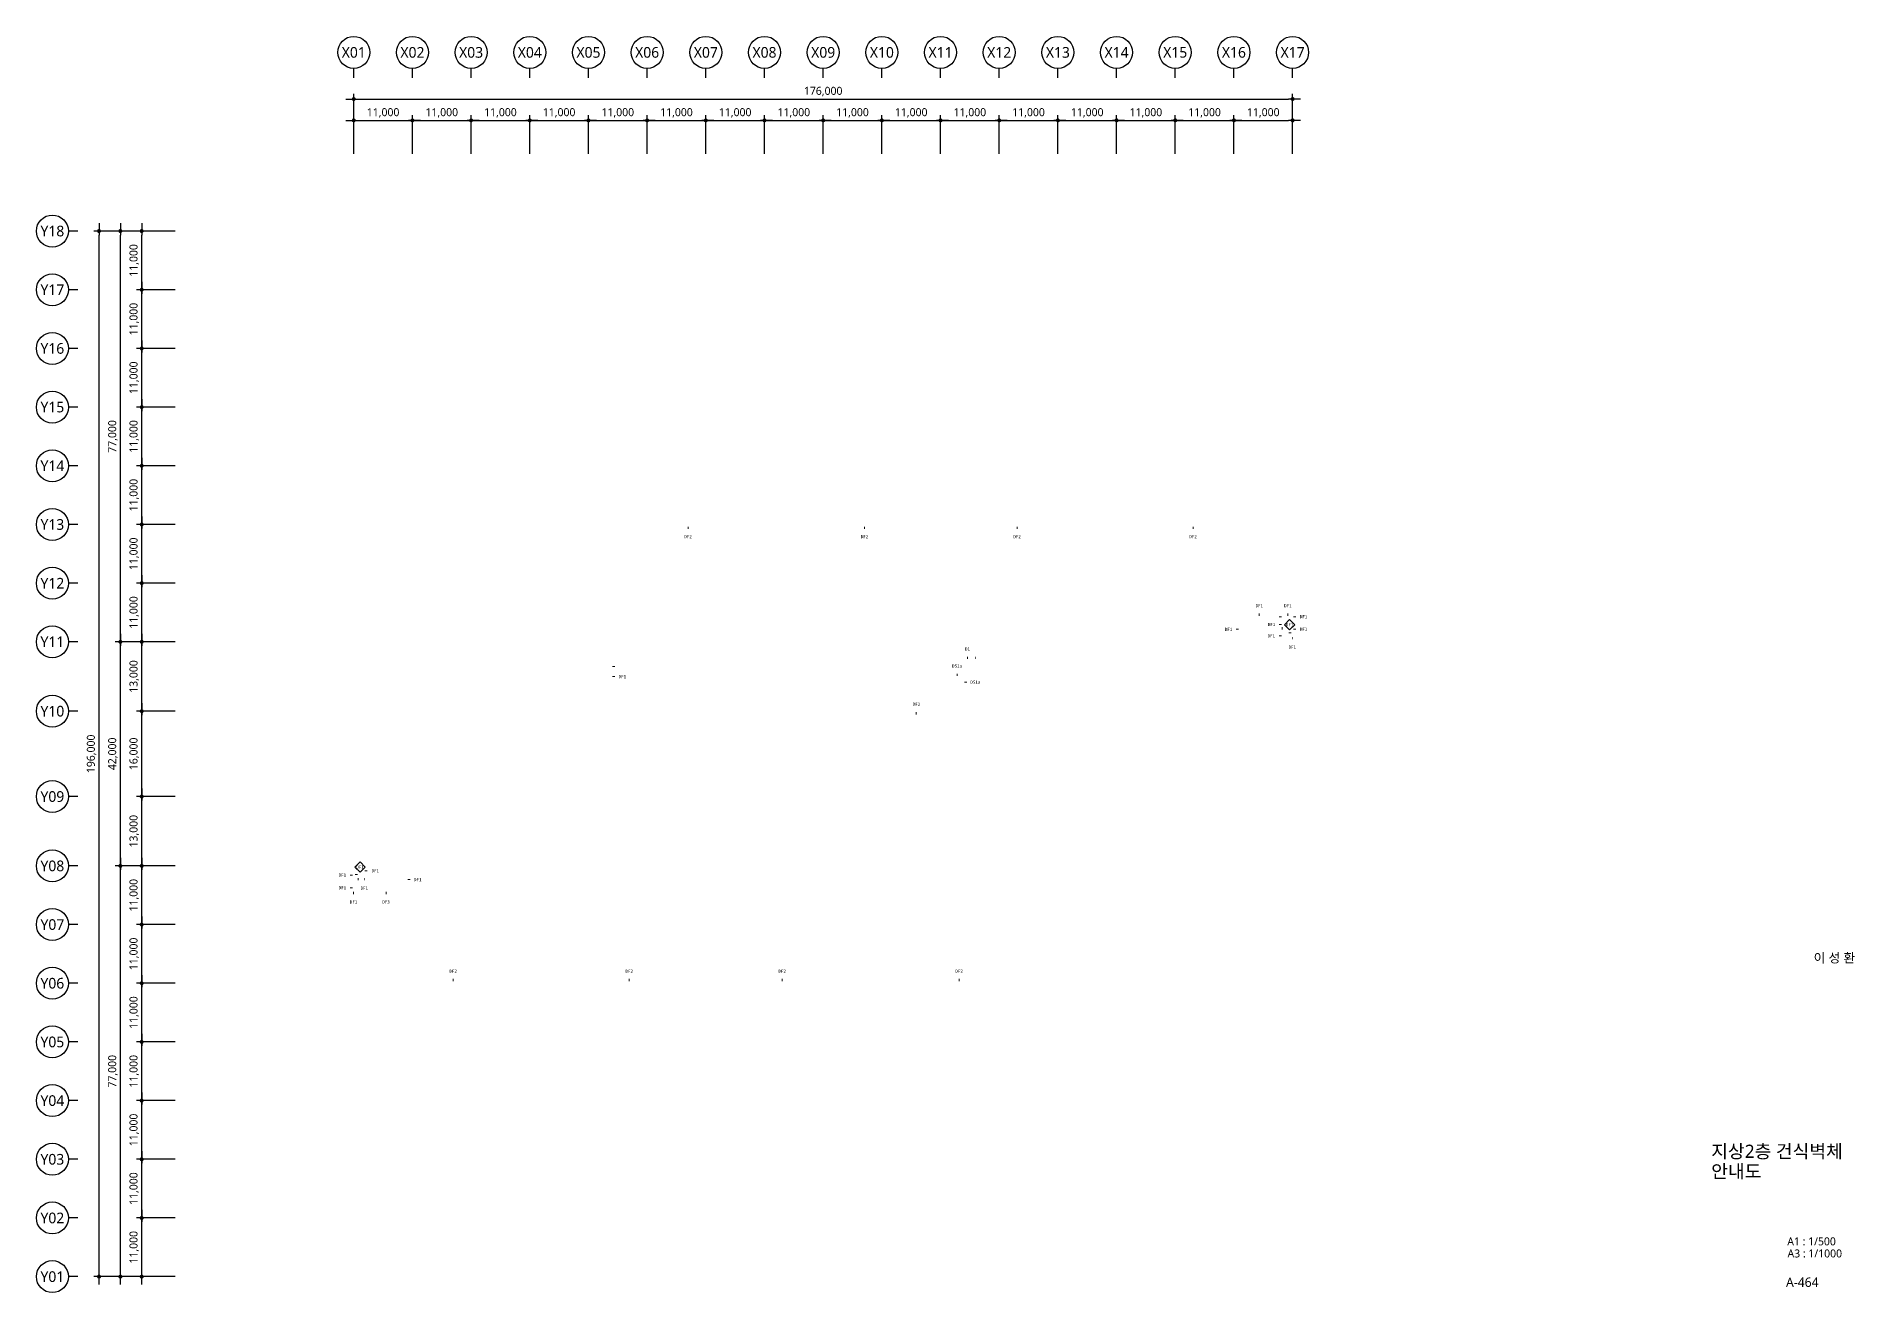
# Model space of a CAD drawing. Header units: millimetres. Extents: x 1205999 to 2806860, y 467935 to 2511436.
# Drawn here: x 2465999 to 2806860, y 1384936 to 1620436 of the extents above; entities that cross this region are included whole.
import ezdxf
from ezdxf.enums import TextEntityAlignment as Align

# ---------------------------------------------------------------- set-up
doc = ezdxf.new("R2010")
doc.units = ezdxf.units.MM
doc.header["$LTSCALE"] = 5
doc.header["$MEASUREMENT"] = 0
doc.layers.get('0').update_dxf_attribs({"linetype": 'CONTINUOUS'})
for name, color, linetype, lineweight in [('A-AXIS-BUBL', 7, 'CONTINUOUS', 25), ('A-BORD-TEXT', 3, 'CONTINUOUS', 25), ('A-DIMS', 7, 'CONTINUOUS', 25), ('A-MKXS-TEXT1', 3, 'CONTINUOUS', 25), ('A-MKXS-WALL', 6, 'CONTINUOUS', 20), ('A-XXXX-TXT2', 3, 'CONTINUOUS', 25)]:
    doc.layers.add(name, color=color, linetype=linetype, lineweight=lineweight)
doc.layers.add('WAL-TAG', color=3, linetype='CONTINUOUS')
doc.styles.add('HY울릉도L', font='')
doc.styles.add('돋움체', font='')
doc.styles.add('맑은고딕', font='malgun.ttf')
doc.styles.get('HY울릉도L').set_extended_font_data('HYwulM')
doc.styles.get('돋움체').set_extended_font_data('DotumChe')
doc.dimstyles.new('CDIM', dxfattribs={"dimtxt": 3, "dimasz": 1.5, "dimexe": 2, "dimexo": 1, "dimgap": 1, "dimtad": 1, "dimdec": 0, "dimrnd": 0.5, "dimzin": 0, "dimdsep": 32, "dimlunit": 6, "dimtxsty": 'HY울릉도L', "dimblk1": '_CIDOT', "dimblk2": '_CIDOT', "dimsah": 1, "dimcen": 5.5, "dimclrd": 2, "dimclre": 2, "dimclrt": 7, "dimadec": 0, "dimazin": 0, "dimtfac": 1, "dimtdec": 0, "dimtix": 1, "dimtmove": 2, "dimatfit": 1, "dimldrblk": '_CIDOT', "dimfxl": 1, "dimtolj": 1, "dimtzin": 0, "dimlwd": -1, "dimarcsym": 0})

# ---------------------------------------------------------------- blocks, each defined once
blk = doc.blocks.new('_CIDOT')
at = {"color": 0, "linetype": 'ByBlock'}
blk.add_line((2, 0), (-1, 0), dxfattribs=at)
at = {"color": 0, "linetype": 'ByBlock', "const_width": 0.5}
blk.add_lwpolyline([(-0.25, 0, 1), (0.25, 0, 1)], format="xyb", close=True, dxfattribs=at)
blk = doc.blocks.new('*D4')
at = {"layer": 'A-DIMS', "lineweight": -2, "transparency": 16777216}
for p, q in [((93193, 67121), (85943, 67121)), ((93193, 56121), (85943, 56121))]:
    blk.add_line(p, q, dxfattribs=at)
at = {"layer": 'A-DIMS', "transparency": 16777216}
blk.add_line((86943, 56871), (86943, 66371), dxfattribs=at)
at = {"layer": 'A-DIMS', "transparency": 16777216, "xscale": 750, "yscale": 750, "zscale": 750}
for p, rotation in [((86943, 67121), 90), ((86943, 56121), 270)]:
    blk.add_blockref('_CIDOT', p, dxfattribs=dict(at, rotation=rotation))
at = {"layer": 'A-DIMS', "color": 3, "transparency": 16777216, "insert": (85538, 61621), "char_height": 1500, "attachment_point": 5, "rotation": 90, "style": '맑은고딕'}
blk.add_mtext('\\A1;11,000', dxfattribs=at)
blk = doc.blocks.new('*D5')
at = {"layer": 'A-DIMS', "lineweight": -2, "transparency": 16777216}
for p, q in [((93193, 78121), (85943, 78121)), ((93193, 67121), (85943, 67121))]:
    blk.add_line(p, q, dxfattribs=at)
at = {"layer": 'A-DIMS', "transparency": 16777216}
blk.add_line((86943, 67871), (86943, 77371), dxfattribs=at)
at = {"layer": 'A-DIMS', "transparency": 16777216, "xscale": 750, "yscale": 750, "zscale": 750}
for p, rotation in [((86943, 78121), 90), ((86943, 67121), 270)]:
    blk.add_blockref('_CIDOT', p, dxfattribs=dict(at, rotation=rotation))
at = {"layer": 'A-DIMS', "color": 3, "transparency": 16777216, "insert": (85538, 72621), "char_height": 1500, "attachment_point": 5, "rotation": 90, "style": '맑은고딕'}
blk.add_mtext('\\A1;11,000', dxfattribs=at)
blk = doc.blocks.new('*D6')
at = {"layer": 'A-DIMS', "lineweight": -2, "transparency": 16777216}
for p, q in [((93193, 89121), (85943, 89121)), ((93193, 78121), (85943, 78121))]:
    blk.add_line(p, q, dxfattribs=at)
at = {"layer": 'A-DIMS', "transparency": 16777216}
blk.add_line((86943, 78871), (86943, 88371), dxfattribs=at)
at = {"layer": 'A-DIMS', "transparency": 16777216, "xscale": 750, "yscale": 750, "zscale": 750}
for p, rotation in [((86943, 89121), 90), ((86943, 78121), 270)]:
    blk.add_blockref('_CIDOT', p, dxfattribs=dict(at, rotation=rotation))
at = {"layer": 'A-DIMS', "color": 3, "transparency": 16777216, "insert": (85538, 83621), "char_height": 1500, "attachment_point": 5, "rotation": 90, "style": '맑은고딕'}
blk.add_mtext('\\A1;11,000', dxfattribs=at)
blk = doc.blocks.new('*D7')
at = {"layer": 'A-DIMS', "lineweight": -2, "transparency": 16777216}
for p, q in [((93193, 100121), (85943, 100121)), ((93193, 89121), (85943, 89121))]:
    blk.add_line(p, q, dxfattribs=at)
at = {"layer": 'A-DIMS', "transparency": 16777216}
blk.add_line((86943, 89871), (86943, 99371), dxfattribs=at)
at = {"layer": 'A-DIMS', "transparency": 16777216, "xscale": 750, "yscale": 750, "zscale": 750}
for p, rotation in [((86943, 100121), 90), ((86943, 89121), 270)]:
    blk.add_blockref('_CIDOT', p, dxfattribs=dict(at, rotation=rotation))
at = {"layer": 'A-DIMS', "color": 3, "transparency": 16777216, "insert": (85538, 94621), "char_height": 1500, "attachment_point": 5, "rotation": 90, "style": '맑은고딕'}
blk.add_mtext('\\A1;11,000', dxfattribs=at)
blk = doc.blocks.new('*D8')
at = {"layer": 'A-DIMS', "lineweight": -2, "transparency": 16777216}
for p, q in [((93193, 111121), (85943, 111121)), ((93193, 100121), (85943, 100121))]:
    blk.add_line(p, q, dxfattribs=at)
at = {"layer": 'A-DIMS', "transparency": 16777216}
blk.add_line((86943, 100871), (86943, 110371), dxfattribs=at)
at = {"layer": 'A-DIMS', "transparency": 16777216, "xscale": 750, "yscale": 750, "zscale": 750}
for p, rotation in [((86943, 111121), 90), ((86943, 100121), 270)]:
    blk.add_blockref('_CIDOT', p, dxfattribs=dict(at, rotation=rotation))
at = {"layer": 'A-DIMS', "color": 3, "transparency": 16777216, "insert": (85538, 105621), "char_height": 1500, "attachment_point": 5, "rotation": 90, "style": '맑은고딕'}
blk.add_mtext('\\A1;11,000', dxfattribs=at)
blk = doc.blocks.new('*D9')
at = {"layer": 'A-DIMS', "lineweight": -2, "transparency": 16777216}
for p, q in [((93193, 122121), (85943, 122121)), ((93193, 111121), (85943, 111121))]:
    blk.add_line(p, q, dxfattribs=at)
at = {"layer": 'A-DIMS', "transparency": 16777216}
blk.add_line((86943, 111871), (86943, 121371), dxfattribs=at)
at = {"layer": 'A-DIMS', "transparency": 16777216, "xscale": 750, "yscale": 750, "zscale": 750}
for p, rotation in [((86943, 122121), 90), ((86943, 111121), 270)]:
    blk.add_blockref('_CIDOT', p, dxfattribs=dict(at, rotation=rotation))
at = {"layer": 'A-DIMS', "color": 3, "transparency": 16777216, "insert": (85538, 116621), "char_height": 1500, "attachment_point": 5, "rotation": 90, "style": '맑은고딕'}
blk.add_mtext('\\A1;11,000', dxfattribs=at)
blk = doc.blocks.new('*D10')
at = {"layer": 'A-DIMS', "lineweight": -2, "transparency": 16777216}
for p, q in [((93193, 135121), (85943, 135121)), ((93193, 122121), (85943, 122121))]:
    blk.add_line(p, q, dxfattribs=at)
at = {"layer": 'A-DIMS', "transparency": 16777216}
blk.add_line((86943, 122871), (86943, 134371), dxfattribs=at)
at = {"layer": 'A-DIMS', "transparency": 16777216, "xscale": 750, "yscale": 750, "zscale": 750}
for p, rotation in [((86943, 135121), 90), ((86943, 122121), 270)]:
    blk.add_blockref('_CIDOT', p, dxfattribs=dict(at, rotation=rotation))
at = {"layer": 'A-DIMS', "color": 3, "transparency": 16777216, "insert": (85538, 128621), "char_height": 1500, "attachment_point": 5, "rotation": 90, "style": '맑은고딕'}
blk.add_mtext('\\A1;13,000', dxfattribs=at)
blk = doc.blocks.new('*D11')
at = {"layer": 'A-DIMS', "lineweight": -2, "transparency": 16777216}
for p, q in [((93193, 151121), (85943, 151121)), ((93193, 135121), (85943, 135121))]:
    blk.add_line(p, q, dxfattribs=at)
at = {"layer": 'A-DIMS', "transparency": 16777216}
blk.add_line((86943, 135871), (86943, 150371), dxfattribs=at)
at = {"layer": 'A-DIMS', "transparency": 16777216, "xscale": 750, "yscale": 750, "zscale": 750}
for p, rotation in [((86943, 151121), 90), ((86943, 135121), 270)]:
    blk.add_blockref('_CIDOT', p, dxfattribs=dict(at, rotation=rotation))
at = {"layer": 'A-DIMS', "color": 3, "transparency": 16777216, "insert": (85538, 143121), "char_height": 1500, "attachment_point": 5, "rotation": 90, "style": '맑은고딕'}
blk.add_mtext('\\A1;16,000', dxfattribs=at)
blk = doc.blocks.new('*D12')
at = {"layer": 'A-DIMS', "lineweight": -2, "transparency": 16777216}
for p, q in [((93193, 164121), (85943, 164121)), ((93193, 151121), (85943, 151121))]:
    blk.add_line(p, q, dxfattribs=at)
at = {"layer": 'A-DIMS', "transparency": 16777216}
blk.add_line((86943, 151871), (86943, 163371), dxfattribs=at)
at = {"layer": 'A-DIMS', "transparency": 16777216, "xscale": 750, "yscale": 750, "zscale": 750}
for p, rotation in [((86943, 164121), 90), ((86943, 151121), 270)]:
    blk.add_blockref('_CIDOT', p, dxfattribs=dict(at, rotation=rotation))
at = {"layer": 'A-DIMS', "color": 3, "transparency": 16777216, "insert": (85538, 157621), "char_height": 1500, "attachment_point": 5, "rotation": 90, "style": '맑은고딕'}
blk.add_mtext('\\A1;13,000', dxfattribs=at)
blk = doc.blocks.new('*D13')
at = {"layer": 'A-DIMS', "lineweight": -2, "transparency": 16777216}
for p, q in [((93193, 175121), (85943, 175121)), ((93193, 164121), (85943, 164121))]:
    blk.add_line(p, q, dxfattribs=at)
at = {"layer": 'A-DIMS', "transparency": 16777216}
blk.add_line((86943, 164871), (86943, 174371), dxfattribs=at)
at = {"layer": 'A-DIMS', "transparency": 16777216, "xscale": 750, "yscale": 750, "zscale": 750}
for p, rotation in [((86943, 175121), 90), ((86943, 164121), 270)]:
    blk.add_blockref('_CIDOT', p, dxfattribs=dict(at, rotation=rotation))
at = {"layer": 'A-DIMS', "color": 3, "transparency": 16777216, "insert": (85538, 169621), "char_height": 1500, "attachment_point": 5, "rotation": 90, "style": '맑은고딕'}
blk.add_mtext('\\A1;11,000', dxfattribs=at)
blk = doc.blocks.new('*D14')
at = {"layer": 'A-DIMS', "lineweight": -2, "transparency": 16777216}
for p, q in [((93193, 186121), (85943, 186121)), ((93193, 175121), (85943, 175121))]:
    blk.add_line(p, q, dxfattribs=at)
at = {"layer": 'A-DIMS', "transparency": 16777216}
blk.add_line((86943, 175871), (86943, 185371), dxfattribs=at)
at = {"layer": 'A-DIMS', "transparency": 16777216, "xscale": 750, "yscale": 750, "zscale": 750}
for p, rotation in [((86943, 186121), 90), ((86943, 175121), 270)]:
    blk.add_blockref('_CIDOT', p, dxfattribs=dict(at, rotation=rotation))
at = {"layer": 'A-DIMS', "color": 3, "transparency": 16777216, "insert": (85538, 180621), "char_height": 1500, "attachment_point": 5, "rotation": 90, "style": '맑은고딕'}
blk.add_mtext('\\A1;11,000', dxfattribs=at)
blk = doc.blocks.new('*D15')
at = {"layer": 'A-DIMS', "lineweight": -2, "transparency": 16777216}
for p, q in [((93193, 197121), (85943, 197121)), ((93193, 186121), (85943, 186121))]:
    blk.add_line(p, q, dxfattribs=at)
at = {"layer": 'A-DIMS', "transparency": 16777216}
blk.add_line((86943, 186871), (86943, 196371), dxfattribs=at)
at = {"layer": 'A-DIMS', "transparency": 16777216, "xscale": 750, "yscale": 750, "zscale": 750}
for p, rotation in [((86943, 197121), 90), ((86943, 186121), 270)]:
    blk.add_blockref('_CIDOT', p, dxfattribs=dict(at, rotation=rotation))
at = {"layer": 'A-DIMS', "color": 3, "transparency": 16777216, "insert": (85538, 191621), "char_height": 1500, "attachment_point": 5, "rotation": 90, "style": '맑은고딕'}
blk.add_mtext('\\A1;11,000', dxfattribs=at)
blk = doc.blocks.new('*D16')
at = {"layer": 'A-DIMS', "lineweight": -2, "transparency": 16777216}
for p, q in [((93193, 208121), (85943, 208121)), ((93193, 197121), (85943, 197121))]:
    blk.add_line(p, q, dxfattribs=at)
at = {"layer": 'A-DIMS', "transparency": 16777216}
blk.add_line((86943, 197871), (86943, 207371), dxfattribs=at)
at = {"layer": 'A-DIMS', "transparency": 16777216, "xscale": 750, "yscale": 750, "zscale": 750}
for p, rotation in [((86943, 208121), 90), ((86943, 197121), 270)]:
    blk.add_blockref('_CIDOT', p, dxfattribs=dict(at, rotation=rotation))
at = {"layer": 'A-DIMS', "color": 3, "transparency": 16777216, "insert": (85538, 202621), "char_height": 1500, "attachment_point": 5, "rotation": 90, "style": '맑은고딕'}
blk.add_mtext('\\A1;11,000', dxfattribs=at)
blk = doc.blocks.new('*D17')
at = {"layer": 'A-DIMS', "lineweight": -2, "transparency": 16777216}
for p, q in [((93193, 219121), (85943, 219121)), ((93193, 208121), (85943, 208121))]:
    blk.add_line(p, q, dxfattribs=at)
at = {"layer": 'A-DIMS', "transparency": 16777216}
blk.add_line((86943, 208871), (86943, 218371), dxfattribs=at)
at = {"layer": 'A-DIMS', "transparency": 16777216, "xscale": 750, "yscale": 750, "zscale": 750}
for p, rotation in [((86943, 219121), 90), ((86943, 208121), 270)]:
    blk.add_blockref('_CIDOT', p, dxfattribs=dict(at, rotation=rotation))
at = {"layer": 'A-DIMS', "color": 3, "transparency": 16777216, "insert": (85538, 213621), "char_height": 1500, "attachment_point": 5, "rotation": 90, "style": '맑은고딕'}
blk.add_mtext('\\A1;11,000', dxfattribs=at)
blk = doc.blocks.new('*D18')
at = {"layer": 'A-DIMS', "lineweight": -2, "transparency": 16777216}
for p, q in [((93193, 230121), (85943, 230121)), ((93193, 219121), (85943, 219121))]:
    blk.add_line(p, q, dxfattribs=at)
at = {"layer": 'A-DIMS', "transparency": 16777216}
blk.add_line((86943, 219871), (86943, 229371), dxfattribs=at)
at = {"layer": 'A-DIMS', "transparency": 16777216, "xscale": 750, "yscale": 750, "zscale": 750}
for p, rotation in [((86943, 230121), 90), ((86943, 219121), 270)]:
    blk.add_blockref('_CIDOT', p, dxfattribs=dict(at, rotation=rotation))
at = {"layer": 'A-DIMS', "color": 3, "transparency": 16777216, "insert": (85538, 224621), "char_height": 1500, "attachment_point": 5, "rotation": 90, "style": '맑은고딕'}
blk.add_mtext('\\A1;11,000', dxfattribs=at)
blk = doc.blocks.new('*D19')
at = {"layer": 'A-DIMS', "lineweight": -2, "transparency": 16777216}
for p, q in [((93193, 241121), (85943, 241121)), ((93193, 230121), (85943, 230121))]:
    blk.add_line(p, q, dxfattribs=at)
at = {"layer": 'A-DIMS', "transparency": 16777216}
blk.add_line((86943, 230871), (86943, 240371), dxfattribs=at)
at = {"layer": 'A-DIMS', "transparency": 16777216, "xscale": 750, "yscale": 750, "zscale": 750}
for p, rotation in [((86943, 241121), 90), ((86943, 230121), 270)]:
    blk.add_blockref('_CIDOT', p, dxfattribs=dict(at, rotation=rotation))
at = {"layer": 'A-DIMS', "color": 3, "transparency": 16777216, "insert": (85538, 235621), "char_height": 1500, "attachment_point": 5, "rotation": 90, "style": '맑은고딕'}
blk.add_mtext('\\A1;11,000', dxfattribs=at)
blk = doc.blocks.new('*D20')
at = {"layer": 'A-DIMS', "lineweight": -2, "transparency": 16777216}
for p, q in [((93193, 122121), (81943, 122121)), ((93193, 45121), (81943, 45121))]:
    blk.add_line(p, q, dxfattribs=at)
at = {"layer": 'A-DIMS', "transparency": 16777216}
blk.add_line((82943, 45871), (82943, 121371), dxfattribs=at)
at = {"layer": 'A-DIMS', "transparency": 16777216, "xscale": 750, "yscale": 750, "zscale": 750}
for p, rotation in [((82943, 122121), 90), ((82943, 45121), 270)]:
    blk.add_blockref('_CIDOT', p, dxfattribs=dict(at, rotation=rotation))
at = {"layer": 'A-DIMS', "color": 3, "transparency": 16777216, "insert": (81542, 83621), "char_height": 1500, "attachment_point": 5, "rotation": 90, "style": '맑은고딕'}
blk.add_mtext('\\A1;77,000', dxfattribs=at)
blk = doc.blocks.new('*D21')
at = {"layer": 'A-DIMS', "lineweight": -2, "transparency": 16777216}
for p, q in [((93193, 241121), (77943, 241121)), ((93193, 45121), (77943, 45121))]:
    blk.add_line(p, q, dxfattribs=at)
at = {"layer": 'A-DIMS', "transparency": 16777216}
blk.add_line((78943, 45871), (78943, 240371), dxfattribs=at)
at = {"layer": 'A-DIMS', "transparency": 16777216, "xscale": 750, "yscale": 750, "zscale": 750}
for p, rotation in [((78943, 241121), 90), ((78943, 45121), 270)]:
    blk.add_blockref('_CIDOT', p, dxfattribs=dict(at, rotation=rotation))
at = {"layer": 'A-DIMS', "color": 3, "transparency": 16777216, "insert": (77538, 143121), "char_height": 1500, "attachment_point": 5, "rotation": 90, "style": '맑은고딕'}
blk.add_mtext('\\A1;196,000', dxfattribs=at)
blk = doc.blocks.new('*D22')
at = {"layer": 'A-DIMS', "lineweight": -2, "transparency": 16777216}
for p, q in [((93193, 56121), (85943, 56121)), ((93193, 45121), (85943, 45121))]:
    blk.add_line(p, q, dxfattribs=at)
at = {"layer": 'A-DIMS', "transparency": 16777216}
blk.add_line((86943, 45871), (86943, 55371), dxfattribs=at)
at = {"layer": 'A-DIMS', "transparency": 16777216, "xscale": 750, "yscale": 750, "zscale": 750}
for p, rotation in [((86943, 56121), 90), ((86943, 45121), 270)]:
    blk.add_blockref('_CIDOT', p, dxfattribs=dict(at, rotation=rotation))
at = {"layer": 'A-DIMS', "color": 3, "transparency": 16777216, "insert": (85538, 50621), "char_height": 1500, "attachment_point": 5, "rotation": 90, "style": '맑은고딕'}
blk.add_mtext('\\A1;11,000', dxfattribs=at)
blk = doc.blocks.new('*D23')
at = {"layer": 'A-DIMS', "lineweight": -2, "transparency": 16777216}
for p, q in [((93193, 164121), (81943, 164121)), ((93193, 122121), (81943, 122121))]:
    blk.add_line(p, q, dxfattribs=at)
at = {"layer": 'A-DIMS', "transparency": 16777216}
blk.add_line((82943, 122871), (82943, 163371), dxfattribs=at)
at = {"layer": 'A-DIMS', "transparency": 16777216, "xscale": 750, "yscale": 750, "zscale": 750}
for p, rotation in [((82943, 164121), 90), ((82943, 122121), 270)]:
    blk.add_blockref('_CIDOT', p, dxfattribs=dict(at, rotation=rotation))
at = {"layer": 'A-DIMS', "color": 3, "transparency": 16777216, "insert": (81542, 143121), "char_height": 1500, "attachment_point": 5, "rotation": 90, "style": '맑은고딕'}
blk.add_mtext('\\A1;42,000', dxfattribs=at)
blk = doc.blocks.new('*D24')
at = {"layer": 'A-DIMS', "lineweight": -2, "transparency": 16777216}
for p, q in [((93193, 241121), (81943, 241121)), ((93193, 164121), (81943, 164121))]:
    blk.add_line(p, q, dxfattribs=at)
at = {"layer": 'A-DIMS', "transparency": 16777216}
blk.add_line((82943, 164871), (82943, 240371), dxfattribs=at)
at = {"layer": 'A-DIMS', "transparency": 16777216, "xscale": 750, "yscale": 750, "zscale": 750}
for p, rotation in [((82943, 241121), 90), ((82943, 164121), 270)]:
    blk.add_blockref('_CIDOT', p, dxfattribs=dict(at, rotation=rotation))
at = {"layer": 'A-DIMS', "color": 3, "transparency": 16777216, "insert": (81542, 202621), "char_height": 1500, "attachment_point": 5, "rotation": 90, "style": '맑은고딕'}
blk.add_mtext('\\A1;77,000', dxfattribs=at)
blk = doc.blocks.new('*D25')
at = {"layer": 'A-DIMS', "lineweight": -2, "transparency": 16777216}
for p, q in [((148693, 255621), (148693, 262871)), ((159693, 255621), (159693, 262871))]:
    blk.add_line(p, q, dxfattribs=at)
at = {"layer": 'A-DIMS', "transparency": 16777216}
blk.add_line((149443, 261871), (158943, 261871), dxfattribs=at)
at = {"layer": 'A-DIMS', "transparency": 16777216, "xscale": 750, "yscale": 750, "zscale": 750, "rotation": 180}
blk.add_blockref('_CIDOT', (148693, 261871), dxfattribs=at)
at = {"layer": 'A-DIMS', "transparency": 16777216, "xscale": 750, "yscale": 750, "zscale": 750}
blk.add_blockref('_CIDOT', (159693, 261871), dxfattribs=at)
at = {"layer": 'A-DIMS', "color": 3, "transparency": 16777216, "insert": (154193, 263275), "char_height": 1500, "attachment_point": 5, "style": '맑은고딕'}
blk.add_mtext('\\A1;11,000', dxfattribs=at)
blk = doc.blocks.new('*D26')
at = {"layer": 'A-DIMS', "lineweight": -2, "transparency": 16777216}
for p, q in [((159693, 255621), (159693, 262871)), ((170693, 255621), (170693, 262871))]:
    blk.add_line(p, q, dxfattribs=at)
at = {"layer": 'A-DIMS', "transparency": 16777216}
blk.add_line((160443, 261871), (169943, 261871), dxfattribs=at)
at = {"layer": 'A-DIMS', "transparency": 16777216, "xscale": 750, "yscale": 750, "zscale": 750, "rotation": 180}
blk.add_blockref('_CIDOT', (159693, 261871), dxfattribs=at)
at = {"layer": 'A-DIMS', "transparency": 16777216, "xscale": 750, "yscale": 750, "zscale": 750}
blk.add_blockref('_CIDOT', (170693, 261871), dxfattribs=at)
at = {"layer": 'A-DIMS', "color": 3, "transparency": 16777216, "insert": (165193, 263275), "char_height": 1500, "attachment_point": 5, "style": '맑은고딕'}
blk.add_mtext('\\A1;11,000', dxfattribs=at)
blk = doc.blocks.new('*D27')
at = {"layer": 'A-DIMS', "lineweight": -2, "transparency": 16777216}
for p, q in [((170693, 255621), (170693, 262871)), ((181693, 255621), (181693, 262871))]:
    blk.add_line(p, q, dxfattribs=at)
at = {"layer": 'A-DIMS', "transparency": 16777216}
blk.add_line((171443, 261871), (180943, 261871), dxfattribs=at)
at = {"layer": 'A-DIMS', "transparency": 16777216, "xscale": 750, "yscale": 750, "zscale": 750, "rotation": 180}
blk.add_blockref('_CIDOT', (170693, 261871), dxfattribs=at)
at = {"layer": 'A-DIMS', "transparency": 16777216, "xscale": 750, "yscale": 750, "zscale": 750}
blk.add_blockref('_CIDOT', (181693, 261871), dxfattribs=at)
at = {"layer": 'A-DIMS', "color": 3, "transparency": 16777216, "insert": (176193, 263275), "char_height": 1500, "attachment_point": 5, "style": '맑은고딕'}
blk.add_mtext('\\A1;11,000', dxfattribs=at)
blk = doc.blocks.new('*D28')
at = {"layer": 'A-DIMS', "lineweight": -2, "transparency": 16777216}
for p, q in [((181693, 255621), (181693, 262871)), ((192693, 255621), (192693, 262871))]:
    blk.add_line(p, q, dxfattribs=at)
at = {"layer": 'A-DIMS', "transparency": 16777216}
blk.add_line((182443, 261871), (191943, 261871), dxfattribs=at)
at = {"layer": 'A-DIMS', "transparency": 16777216, "xscale": 750, "yscale": 750, "zscale": 750, "rotation": 180}
blk.add_blockref('_CIDOT', (181693, 261871), dxfattribs=at)
at = {"layer": 'A-DIMS', "transparency": 16777216, "xscale": 750, "yscale": 750, "zscale": 750}
blk.add_blockref('_CIDOT', (192693, 261871), dxfattribs=at)
at = {"layer": 'A-DIMS', "color": 3, "transparency": 16777216, "insert": (187193, 263275), "char_height": 1500, "attachment_point": 5, "style": '맑은고딕'}
blk.add_mtext('\\A1;11,000', dxfattribs=at)
blk = doc.blocks.new('*D29')
at = {"layer": 'A-DIMS', "lineweight": -2, "transparency": 16777216}
for p, q in [((192693, 255621), (192693, 262871)), ((203693, 255621), (203693, 262871))]:
    blk.add_line(p, q, dxfattribs=at)
at = {"layer": 'A-DIMS', "transparency": 16777216}
blk.add_line((193443, 261871), (202943, 261871), dxfattribs=at)
at = {"layer": 'A-DIMS', "transparency": 16777216, "xscale": 750, "yscale": 750, "zscale": 750, "rotation": 180}
blk.add_blockref('_CIDOT', (192693, 261871), dxfattribs=at)
at = {"layer": 'A-DIMS', "transparency": 16777216, "xscale": 750, "yscale": 750, "zscale": 750}
blk.add_blockref('_CIDOT', (203693, 261871), dxfattribs=at)
at = {"layer": 'A-DIMS', "color": 3, "transparency": 16777216, "insert": (198193, 263275), "char_height": 1500, "attachment_point": 5, "style": '맑은고딕'}
blk.add_mtext('\\A1;11,000', dxfattribs=at)
blk = doc.blocks.new('*D30')
at = {"layer": 'A-DIMS', "lineweight": -2, "transparency": 16777216}
for p, q in [((203693, 255621), (203693, 262871)), ((214693, 255621), (214693, 262871))]:
    blk.add_line(p, q, dxfattribs=at)
at = {"layer": 'A-DIMS', "transparency": 16777216}
blk.add_line((204443, 261871), (213943, 261871), dxfattribs=at)
at = {"layer": 'A-DIMS', "transparency": 16777216, "xscale": 750, "yscale": 750, "zscale": 750, "rotation": 180}
blk.add_blockref('_CIDOT', (203693, 261871), dxfattribs=at)
at = {"layer": 'A-DIMS', "transparency": 16777216, "xscale": 750, "yscale": 750, "zscale": 750}
blk.add_blockref('_CIDOT', (214693, 261871), dxfattribs=at)
at = {"layer": 'A-DIMS', "color": 3, "transparency": 16777216, "insert": (209193, 263275), "char_height": 1500, "attachment_point": 5, "style": '맑은고딕'}
blk.add_mtext('\\A1;11,000', dxfattribs=at)
blk = doc.blocks.new('*D31')
at = {"layer": 'A-DIMS', "lineweight": -2, "transparency": 16777216}
for p, q in [((214693, 255621), (214693, 262871)), ((225693, 255621), (225693, 262871))]:
    blk.add_line(p, q, dxfattribs=at)
at = {"layer": 'A-DIMS', "transparency": 16777216}
blk.add_line((215443, 261871), (224943, 261871), dxfattribs=at)
at = {"layer": 'A-DIMS', "transparency": 16777216, "xscale": 750, "yscale": 750, "zscale": 750, "rotation": 180}
blk.add_blockref('_CIDOT', (214693, 261871), dxfattribs=at)
at = {"layer": 'A-DIMS', "transparency": 16777216, "xscale": 750, "yscale": 750, "zscale": 750}
blk.add_blockref('_CIDOT', (225693, 261871), dxfattribs=at)
at = {"layer": 'A-DIMS', "color": 3, "transparency": 16777216, "insert": (220193, 263275), "char_height": 1500, "attachment_point": 5, "style": '맑은고딕'}
blk.add_mtext('\\A1;11,000', dxfattribs=at)
blk = doc.blocks.new('*D32')
at = {"layer": 'A-DIMS', "lineweight": -2, "transparency": 16777216}
for p, q in [((225693, 255621), (225693, 262871)), ((236693, 255621), (236693, 262871))]:
    blk.add_line(p, q, dxfattribs=at)
at = {"layer": 'A-DIMS', "transparency": 16777216}
blk.add_line((226443, 261871), (235943, 261871), dxfattribs=at)
at = {"layer": 'A-DIMS', "transparency": 16777216, "xscale": 750, "yscale": 750, "zscale": 750, "rotation": 180}
blk.add_blockref('_CIDOT', (225693, 261871), dxfattribs=at)
at = {"layer": 'A-DIMS', "transparency": 16777216, "xscale": 750, "yscale": 750, "zscale": 750}
blk.add_blockref('_CIDOT', (236693, 261871), dxfattribs=at)
at = {"layer": 'A-DIMS', "color": 3, "transparency": 16777216, "insert": (231193, 263275), "char_height": 1500, "attachment_point": 5, "style": '맑은고딕'}
blk.add_mtext('\\A1;11,000', dxfattribs=at)
blk = doc.blocks.new('*D33')
at = {"layer": 'A-DIMS', "lineweight": -2, "transparency": 16777216}
for p, q in [((236693, 255621), (236693, 262871)), ((247693, 255621), (247693, 262871))]:
    blk.add_line(p, q, dxfattribs=at)
at = {"layer": 'A-DIMS', "transparency": 16777216}
blk.add_line((237443, 261871), (246943, 261871), dxfattribs=at)
at = {"layer": 'A-DIMS', "transparency": 16777216, "xscale": 750, "yscale": 750, "zscale": 750, "rotation": 180}
blk.add_blockref('_CIDOT', (236693, 261871), dxfattribs=at)
at = {"layer": 'A-DIMS', "transparency": 16777216, "xscale": 750, "yscale": 750, "zscale": 750}
blk.add_blockref('_CIDOT', (247693, 261871), dxfattribs=at)
at = {"layer": 'A-DIMS', "color": 3, "transparency": 16777216, "insert": (242193, 263275), "char_height": 1500, "attachment_point": 5, "style": '맑은고딕'}
blk.add_mtext('\\A1;11,000', dxfattribs=at)
blk = doc.blocks.new('*D34')
at = {"layer": 'A-DIMS', "lineweight": -2, "transparency": 16777216}
for p, q in [((247693, 255621), (247693, 262871)), ((258693, 255621), (258693, 262871))]:
    blk.add_line(p, q, dxfattribs=at)
at = {"layer": 'A-DIMS', "transparency": 16777216}
blk.add_line((248443, 261871), (257943, 261871), dxfattribs=at)
at = {"layer": 'A-DIMS', "transparency": 16777216, "xscale": 750, "yscale": 750, "zscale": 750, "rotation": 180}
blk.add_blockref('_CIDOT', (247693, 261871), dxfattribs=at)
at = {"layer": 'A-DIMS', "transparency": 16777216, "xscale": 750, "yscale": 750, "zscale": 750}
blk.add_blockref('_CIDOT', (258693, 261871), dxfattribs=at)
at = {"layer": 'A-DIMS', "color": 3, "transparency": 16777216, "insert": (253193, 263275), "char_height": 1500, "attachment_point": 5, "style": '맑은고딕'}
blk.add_mtext('\\A1;11,000', dxfattribs=at)
blk = doc.blocks.new('*D35')
at = {"layer": 'A-DIMS', "lineweight": -2, "transparency": 16777216}
for p, q in [((258693, 255621), (258693, 262871)), ((269693, 255621), (269693, 262871))]:
    blk.add_line(p, q, dxfattribs=at)
at = {"layer": 'A-DIMS', "transparency": 16777216}
blk.add_line((259443, 261871), (268943, 261871), dxfattribs=at)
at = {"layer": 'A-DIMS', "transparency": 16777216, "xscale": 750, "yscale": 750, "zscale": 750, "rotation": 180}
blk.add_blockref('_CIDOT', (258693, 261871), dxfattribs=at)
at = {"layer": 'A-DIMS', "transparency": 16777216, "xscale": 750, "yscale": 750, "zscale": 750}
blk.add_blockref('_CIDOT', (269693, 261871), dxfattribs=at)
at = {"layer": 'A-DIMS', "color": 3, "transparency": 16777216, "insert": (264193, 263275), "char_height": 1500, "attachment_point": 5, "style": '맑은고딕'}
blk.add_mtext('\\A1;11,000', dxfattribs=at)
blk = doc.blocks.new('*D36')
at = {"layer": 'A-DIMS', "lineweight": -2, "transparency": 16777216}
for p, q in [((269693, 255621), (269693, 262871)), ((280693, 255621), (280693, 262871))]:
    blk.add_line(p, q, dxfattribs=at)
at = {"layer": 'A-DIMS', "transparency": 16777216}
blk.add_line((270443, 261871), (279943, 261871), dxfattribs=at)
at = {"layer": 'A-DIMS', "transparency": 16777216, "xscale": 750, "yscale": 750, "zscale": 750, "rotation": 180}
blk.add_blockref('_CIDOT', (269693, 261871), dxfattribs=at)
at = {"layer": 'A-DIMS', "transparency": 16777216, "xscale": 750, "yscale": 750, "zscale": 750}
blk.add_blockref('_CIDOT', (280693, 261871), dxfattribs=at)
at = {"layer": 'A-DIMS', "color": 3, "transparency": 16777216, "insert": (275193, 263275), "char_height": 1500, "attachment_point": 5, "style": '맑은고딕'}
blk.add_mtext('\\A1;11,000', dxfattribs=at)
blk = doc.blocks.new('*D37')
at = {"layer": 'A-DIMS', "lineweight": -2, "transparency": 16777216}
for p, q in [((280693, 255621), (280693, 262871)), ((291693, 255621), (291693, 262871))]:
    blk.add_line(p, q, dxfattribs=at)
at = {"layer": 'A-DIMS', "transparency": 16777216}
blk.add_line((281443, 261871), (290943, 261871), dxfattribs=at)
at = {"layer": 'A-DIMS', "transparency": 16777216, "xscale": 750, "yscale": 750, "zscale": 750, "rotation": 180}
blk.add_blockref('_CIDOT', (280693, 261871), dxfattribs=at)
at = {"layer": 'A-DIMS', "transparency": 16777216, "xscale": 750, "yscale": 750, "zscale": 750}
blk.add_blockref('_CIDOT', (291693, 261871), dxfattribs=at)
at = {"layer": 'A-DIMS', "color": 3, "transparency": 16777216, "insert": (286193, 263275), "char_height": 1500, "attachment_point": 5, "style": '맑은고딕'}
blk.add_mtext('\\A1;11,000', dxfattribs=at)
blk = doc.blocks.new('*D38')
at = {"layer": 'A-DIMS', "lineweight": -2, "transparency": 16777216}
for p, q in [((126693, 255621), (126693, 266871)), ((302693, 255621), (302693, 266871))]:
    blk.add_line(p, q, dxfattribs=at)
at = {"layer": 'A-DIMS', "transparency": 16777216}
blk.add_line((127443, 265871), (301943, 265871), dxfattribs=at)
at = {"layer": 'A-DIMS', "transparency": 16777216, "xscale": 750, "yscale": 750, "zscale": 750, "rotation": 180}
blk.add_blockref('_CIDOT', (126693, 265871), dxfattribs=at)
at = {"layer": 'A-DIMS', "transparency": 16777216, "xscale": 750, "yscale": 750, "zscale": 750}
blk.add_blockref('_CIDOT', (302693, 265871), dxfattribs=at)
at = {"layer": 'A-DIMS', "color": 3, "transparency": 16777216, "insert": (214693, 267275), "char_height": 1500, "attachment_point": 5, "style": '맑은고딕'}
blk.add_mtext('\\A1;176,000', dxfattribs=at)
blk = doc.blocks.new('*D39')
at = {"layer": 'A-DIMS', "lineweight": -2, "transparency": 16777216}
for p, q in [((291693, 255621), (291693, 262871)), ((302693, 255621), (302693, 262871))]:
    blk.add_line(p, q, dxfattribs=at)
at = {"layer": 'A-DIMS', "transparency": 16777216}
blk.add_line((292443, 261871), (301943, 261871), dxfattribs=at)
at = {"layer": 'A-DIMS', "transparency": 16777216, "xscale": 750, "yscale": 750, "zscale": 750, "rotation": 180}
blk.add_blockref('_CIDOT', (291693, 261871), dxfattribs=at)
at = {"layer": 'A-DIMS', "transparency": 16777216, "xscale": 750, "yscale": 750, "zscale": 750}
blk.add_blockref('_CIDOT', (302693, 261871), dxfattribs=at)
at = {"layer": 'A-DIMS', "color": 3, "transparency": 16777216, "insert": (297193, 263275), "char_height": 1500, "attachment_point": 5, "style": '맑은고딕'}
blk.add_mtext('\\A1;11,000', dxfattribs=at)
blk = doc.blocks.new('*D40')
at = {"layer": 'A-DIMS', "lineweight": -2, "transparency": 16777216}
for p, q in [((126693, 255621), (126693, 262871)), ((137693, 255621), (137693, 262871))]:
    blk.add_line(p, q, dxfattribs=at)
at = {"layer": 'A-DIMS', "transparency": 16777216}
blk.add_line((127443, 261871), (136943, 261871), dxfattribs=at)
at = {"layer": 'A-DIMS', "transparency": 16777216, "xscale": 750, "yscale": 750, "zscale": 750, "rotation": 180}
blk.add_blockref('_CIDOT', (126693, 261871), dxfattribs=at)
at = {"layer": 'A-DIMS', "transparency": 16777216, "xscale": 750, "yscale": 750, "zscale": 750}
blk.add_blockref('_CIDOT', (137693, 261871), dxfattribs=at)
at = {"layer": 'A-DIMS', "color": 3, "transparency": 16777216, "insert": (132193, 263275), "char_height": 1500, "attachment_point": 5, "style": '맑은고딕'}
blk.add_mtext('\\A1;11,000', dxfattribs=at)
blk = doc.blocks.new('*D41')
at = {"layer": 'A-DIMS', "lineweight": -2, "transparency": 16777216}
for p, q in [((137693, 255621), (137693, 262871)), ((148693, 255621), (148693, 262871))]:
    blk.add_line(p, q, dxfattribs=at)
at = {"layer": 'A-DIMS', "transparency": 16777216}
blk.add_line((138443, 261871), (147943, 261871), dxfattribs=at)
at = {"layer": 'A-DIMS', "transparency": 16777216, "xscale": 750, "yscale": 750, "zscale": 750, "rotation": 180}
blk.add_blockref('_CIDOT', (137693, 261871), dxfattribs=at)
at = {"layer": 'A-DIMS', "transparency": 16777216, "xscale": 750, "yscale": 750, "zscale": 750}
blk.add_blockref('_CIDOT', (148693, 261871), dxfattribs=at)
at = {"layer": 'A-DIMS', "color": 3, "transparency": 16777216, "insert": (143193, 263275), "char_height": 1500, "attachment_point": 5, "style": '맑은고딕'}
blk.add_mtext('\\A1;11,000', dxfattribs=at)
blk = doc.blocks.new('wall-tag-02')
at = {"layer": 'A-MKXS-WALL'}
blk.add_lwpolyline([(0, 1185, 112, 112, 0), (0, 885, 0, 0, 0), (0, 608, 0, 0, 0), (-608, 0, 0, 0, 0), (0, -608, 0, 0, 0), (608, 0, 0, 0, 0), (0, 608, 0, 0, 0)], format="xyseb", dxfattribs=at)
blk = doc.blocks.new('wall-tag-01')
blk.add_wipeout([(86681, 26087), (86074, 25480), (86681, 24872), (87289, 25480)]).dxf.layer = 'A-MKXS-WALL'
at = {"layer": 'A-MKXS-WALL'}
blk.add_lwpolyline([(86681, 26087), (86074, 25480), (86681, 24872), (87289, 25480)], close=True, dxfattribs=at)
blk = doc.blocks.new('DIM(210222)')
for p, q in [((126693, 269870.6), (126693, 271620.6)), ((137693, 269870.6), (137693, 271620.6)), ((148693, 269870.6), (148693, 271620.6)), ((159693, 269870.6), (159693, 271620.6)), ((170693, 269870.6), (170693, 271620.6)), ((181693, 269870.6), (181693, 271620.6)), ((192693, 269870.6), (192693, 271620.6)), ((203693, 269870.6), (203693, 271620.6)), ((214693, 269870.6), (214693, 271620.6)), ((225693, 269870.6), (225693, 271620.6)), ((236693, 269870.6), (236693, 271620.6)), ((247693, 269870.6), (247693, 271620.6)), ((258693, 269870.6), (258693, 271620.6)), ((269693, 269870.6), (269693, 271620.6)), ((280693, 269870.6), (280693, 271620.6)), ((291693, 269870.6), (291693, 271620.6)), ((302693, 269870.6), (302693, 271620.6)), ((74943, 241120.6), (73193, 241120.6)), ((74943, 230120.6), (73193, 230120.6)), ((74943, 219120.6), (73193, 219120.6)), ((74943, 208120.6), (73193, 208120.6)), ((74943, 197120.6), (73193, 197120.6)), ((74943, 186120.6), (73193, 186120.6)), ((74943, 175120.6), (73193, 175120.6)), ((74943, 164120.6), (73193, 164120.6)), ((74943, 151120.6), (73193, 151120.6)), ((74943, 135120.6), (73193, 135120.6)), ((74943, 122120.6), (73193, 122120.6)), ((74943, 111120.6), (73193, 111120.6)), ((74943, 100120.6), (73193, 100120.6)), ((74943, 89120.6), (73193, 89120.6)), ((74943, 78120.6), (73193, 78120.6)), ((74943, 67120.6), (73193, 67120.6)), ((74943, 56120.6), (73193, 56120.6)), ((74943, 45120.6), (73193, 45120.6))]:
    blk.add_line(p, q)
at = {"layer": 'A-AXIS-BUBL', "ltscale": 0.2}
for centre in [(126693, 274620.6), (137693, 274620.6), (148693, 274620.6), (159693, 274620.6), (170693, 274620.6), (181693, 274620.6), (192693, 274620.6), (203693, 274620.6), (214693, 274620.6), (225693, 274620.6), (236693, 274620.6), (247693, 274620.6), (258693, 274620.6), (269693, 274620.6), (280693, 274620.6), (291693, 274620.6), (302693, 274620.6), (70193, 241120.6), (70193, 230120.6), (70193, 219120.6), (70193, 208120.6), (70193, 197120.6), (70193, 186120.6), (70193, 175120.6), (70193, 164120.6), (70193, 151120.6), (70193, 135120.6), (70193, 122120.6), (70193, 111120.6), (70193, 100120.6), (70193, 89120.6), (70193, 78120.6), (70193, 67120.6), (70193, 56120.6), (70193, 45120.6)]:
    blk.add_circle(centre, 3000, dxfattribs=at)
at = {"layer": 'A-XXXX-TXT2', "ltscale": 0.2, "style": '맑은고딕'}
for s, p in [('X01', (126693, 274620.6)), ('X02', (137693, 274620.6)), ('X03', (148693, 274620.6)), ('X04', (159693, 274620.6)), ('X05', (170693, 274620.6)), ('X06', (181693, 274620.6)), ('X07', (192693, 274620.6)), ('X08', (203693, 274620.6)), ('X09', (214693, 274620.6)), ('X10', (225693, 274620.6)), ('X11', (236693, 274620.6)), ('X12', (247693, 274620.6)), ('X13', (258693, 274620.6)), ('X14', (269693, 274620.6)), ('X15', (280693, 274620.6)), ('X16', (291693, 274620.6)), ('X17', (302693, 274620.6)), ('Y18', (70193, 241120.6)), ('Y17', (70193, 230120.6)), ('Y16', (70193, 219120.6)), ('Y15', (70193, 208120.6)), ('Y14', (70193, 197120.6)), ('Y13', (70193, 186120.6)), ('Y12', (70193, 175120.6)), ('Y11', (70193, 164120.6)), ('Y10', (70193, 151120.6)), ('Y09', (70193, 135120.6)), ('Y08', (70193, 122120.6)), ('Y07', (70193, 111120.6)), ('Y06', (70193, 100120.6)), ('Y05', (70193, 89120.6)), ('Y04', (70193, 78120.6)), ('Y03', (70193, 67120.6)), ('Y02', (70193, 56120.6)), ('Y01', (70193, 45120.6))]:
    blk.add_text(s, height=2000, dxfattribs=at).set_placement(p, align=Align.MIDDLE)
at = {"layer": 'A-DIMS'}
for p1, p2, distance, picture, middle in [((126693, 255120.6), (302693, 255120.6), 10750, '*D38', (214693, 267275.5)), ((126693, 255120.6), (137693, 255120.6), 6750, '*D40', (132193, 263275.5)), ((137693, 255120.6), (148693, 255120.6), 6750, '*D41', (143193, 263275.5)), ((148693, 255120.6), (159693, 255120.6), 6750, '*D25', (154193, 263275.5)), ((159693, 255120.6), (170693, 255120.6), 6750, '*D26', (165193, 263275.5)), ((170693, 255120.6), (181693, 255120.6), 6750, '*D27', (176193, 263275.5)), ((181693, 255120.6), (192693, 255120.6), 6750, '*D28', (187193, 263275.5)), ((192693, 255120.6), (203693, 255120.6), 6750, '*D29', (198193, 263275.5)), ((203693, 255120.6), (214693, 255120.6), 6750, '*D30', (209193, 263275.5)), ((214693, 255120.6), (225693, 255120.6), 6750, '*D31', (220193, 263275.5)), ((225693, 255120.6), (236693, 255120.6), 6750, '*D32', (231193, 263275.5)), ((236693, 255120.6), (247693, 255120.6), 6750, '*D33', (242193, 263275.5)), ((247693, 255120.6), (258693, 255120.6), 6750, '*D34', (253193, 263275.5)), ((258693, 255120.6), (269693, 255120.6), 6750, '*D35', (264193, 263275.5)), ((269693, 255120.6), (280693, 255120.6), 6750, '*D36', (275193, 263275.5)), ((280693, 255120.6), (291693, 255120.6), 6750, '*D37', (286193, 263275.5)), ((291693, 255120.6), (302693, 255120.6), 6750, '*D39', (297193, 263275.5)), ((93693, 45120.6), (93693, 241120.6), 14750, '*D21', (77538.1, 143120.6)), ((93693, 164120.6), (93693, 241120.6), 10750, '*D24', (81542.2, 202620.6)), ((93693, 230120.6), (93693, 241120.6), 6750, '*D19', (85538.1, 235620.6)), ((93693, 219120.6), (93693, 230120.6), 6750, '*D18', (85538.1, 224620.6)), ((93693, 208120.6), (93693, 219120.6), 6750, '*D17', (85538.1, 213620.6)), ((93693, 197120.6), (93693, 208120.6), 6750, '*D16', (85538.1, 202620.6)), ((93693, 186120.6), (93693, 197120.6), 6750, '*D15', (85538.1, 191620.6)), ((93693, 175120.6), (93693, 186120.6), 6750, '*D14', (85538.1, 180620.6)), ((93693, 164120.6), (93693, 175120.6), 6750, '*D13', (85538.1, 169620.6)), ((93693, 122120.6), (93693, 164120.6), 10750, '*D23', (81542.2, 143120.6)), ((93693, 151120.6), (93693, 164120.6), 6750, '*D12', (85538.1, 157620.6)), ((93693, 135120.6), (93693, 151120.6), 6750, '*D11', (85538.1, 143120.6)), ((93693, 122120.6), (93693, 135120.6), 6750, '*D10', (85538.1, 128620.6)), ((93693, 45120.6), (93693, 122120.6), 10750, '*D20', (81542.2, 83620.6)), ((93693, 111120.6), (93693, 122120.6), 6750, '*D9', (85538.1, 116620.6)), ((93693, 100120.6), (93693, 111120.6), 6750, '*D8', (85538.1, 105620.6)), ((93693, 89120.6), (93693, 100120.6), 6750, '*D7', (85538.1, 94620.6)), ((93693, 78120.6), (93693, 89120.6), 6750, '*D6', (85538.1, 83620.6)), ((93693, 67120.6), (93693, 78120.6), 6750, '*D5', (85538.1, 72620.6)), ((93693, 56120.6), (93693, 67120.6), 6750, '*D4', (85538.1, 61620.6)), ((93693, 45120.6), (93693, 56120.6), 6750, '*D22', (85538.1, 50620.6))]:
    dim = blk.add_aligned_dim(p1=p1, p2=p2, distance=distance, dimstyle='CDIM', override={"dimscale": 500, "dimtxsty": '맑은고딕', "dimclrd": 256, "dimclre": 256, "dimclrt": 3}, dxfattribs=at)
    dim.commit()
    dim.dimension.update_dxf_attribs({"geometry": picture, "text_midpoint": middle})

msp = doc.modelspace()

# ---------------------------------------------------------------- linework, layer by layer
at = {"layer": 'A-MKXS-WALL'}
for points in [[(2699436, 1511620, 180, 180, 0), (2698956, 1511620, 0, 0, 0), (2698513, 1511620, 0, 0, 0), (2698513, 1510191, 0, 0, 0)], [(2699549, 1509208, 180, 180, 0), (2699549, 1509688, 0, 0, 0), (2699549, 1510132, 0, 0, 0), (2699965, 1510132, 0, 0, 0)], [(2700765, 1508617, 180, 180, 0), (2701245, 1508617, 0, 0, 0), (2701449, 1508617, 0, 0, 0), (2701449, 1507856, 0, 0, 0)], [(2642023, 1503696, 180, 180, 0), (2642023, 1504176, 0, 0, 0), (2642023, 1504619, 0, 0, 0), (2640574, 1504619, 0, 0, 0)], [(2573964, 1502301, 180, 180, 0), (2574444, 1502301, 0, 0, 0), (2574887, 1502301, 0, 0, 0), (2574887, 1500417, 0, 0, 0)], [(2525759, 1463336, 180, 180, 0), (2526239, 1463336, 0, 0, 0), (2526683, 1463336, 0, 0, 0), (2526683, 1463751, 0, 0, 0)], [(2526352, 1462676, 180, 180, 0), (2526352, 1462196, 0, 0, 0), (2526352, 1461753, 0, 0, 0), (2527482, 1461753, 0, 0, 0)]]:
    msp.add_lwpolyline(points, format="xyseb", dxfattribs=at)

# ---------------------------------------------------------------- block references
msp.add_blockref('DIM(210222)', (2398806, 1342815))
at = {"layer": 'WAL-TAG', "xscale": 1.6, "yscale": 1.6, "zscale": 1.6}
for p in [(2588163, 1526648), (2621246, 1526648), (2649854, 1526648), (2682832, 1526648), (2701449, 1505960), (2527482, 1460781), (2525466, 1458175), (2531551, 1458175)]:
    msp.add_blockref('wall-tag-02', p, dxfattribs=at)
at = {"layer": 'WAL-TAG', "xscale": -1.6, "yscale": 1.6, "zscale": 1.6}
for p, rotation in [((2695254, 1513701), 180), ((2700622, 1513701), 180), ((2689491, 1509286), 270), ((2697541, 1510191), 270), ((2703547, 1511636), 90), ((2703547, 1509311), 90), ((2640574, 1505591), 180), ((2697541, 1508057), 270), ((2638606, 1502410), 180), ((2575859, 1500417), 90), ((2641855, 1499380), 90), ((2630919, 1495178), 180), ((2523373, 1463217), 270), ((2529471, 1464012), 90), ((2537500, 1462356), 90), ((2523379, 1460843), 270), ((2544149, 1445201), 180), ((2577149, 1445201), 180), ((2605814, 1445201), 180), ((2638975, 1445201), 180)]:
    msp.add_blockref('wall-tag-02', p, dxfattribs=dict(at, rotation=rotation))

# ---------------------------------------------------------------- texts
at = {"layer": 'A-BORD-TEXT', "style": '맑은고딕'}
for s, height, p in [('이 성 환', 1750, (2806949, 1446813)), ('A1 : 1/500', 1500, (2803341, 1393799)), ('A3 : 1/1000', 1500, (2804500, 1391532)), ('A-464', 1750, (2800103, 1386014))]:
    msp.add_text(s, height=height, dxfattribs=at).set_placement(p, align=Align.RIGHT)
for s, p in [('지상2층 건식벽체', (2779974, 1411428)), ('안내도', (2779974, 1407678))]:
    msp.add_text(s, height=2500, dxfattribs=at).set_placement(p, align=Align.MIDDLE_LEFT)
at = {"layer": 'A-MKXS-TEXT1', "style": '돋움체'}
for s, rotation, p in [('DF2', 360, (2588163, 1526650)), ('DF2', 360, (2621246, 1526650)), ('DF2', 360, (2649854, 1526650)), ('DF2', 360, (2682832, 1526650)), ('DF1', 360, (2695254, 1513701)), ('DF1', 360, (2700622, 1513701)), ('DF1', 360, (2697541, 1510191)), ('DF1', 360, (2689491, 1509286)), ('DF1', 360, (2697516, 1508057)), ('D1', 0, (2640574, 1505591)), ('DF1', 360, (2701449, 1505960)), ('DF1', 360, (2575859, 1500417)), ('DS1a', 360, (2638606, 1502410)), ('DS1a', 360, (2642020, 1499380)), ('DF2', 360, (2630984, 1495242)), ('DF1', 360, (2523373, 1463217)), ('DF1', 360, (2537500, 1462356)), ('DF1', 360, (2523379, 1460843)), ('DF1', 360, (2527482, 1460781)), ('DF1', 360, (2525466, 1458175)), ('DF3', 360, (2531551, 1458175)), ('DF2', 0, (2544149, 1445201)), ('DF2', 0, (2577149, 1445201)), ('DF2', 0, (2605814, 1445201)), ('DF2', 0, (2638975, 1445201))]:
    msp.add_text(s, height=600, rotation=rotation, dxfattribs=at).set_placement(p, align=Align.MIDDLE_CENTER)

# ---------------------------------------------------------------- next in the draw order: block references
at = {"layer": 'WAL-TAG', "xscale": 1.6, "yscale": 1.6, "zscale": 1.6}
for p in [(2562247, 1469364), (2387992, 1423956)]:
    msp.add_blockref('wall-tag-01', p, dxfattribs=at)

# ---------------------------------------------------------------- next in the draw order: texts
at = {"layer": 'A-MKXS-TEXT1', "style": '돋움체'}
for p in [(2700937, 1510132), (2703547, 1511636), (2703547, 1509311), (2526683, 1464723), (2529537, 1464012)]:
    msp.add_text('DF1', height=600, rotation=360, dxfattribs=at).set_placement(p, align=Align.MIDDLE_CENTER)

doc.saveas('drawing.dxf')
